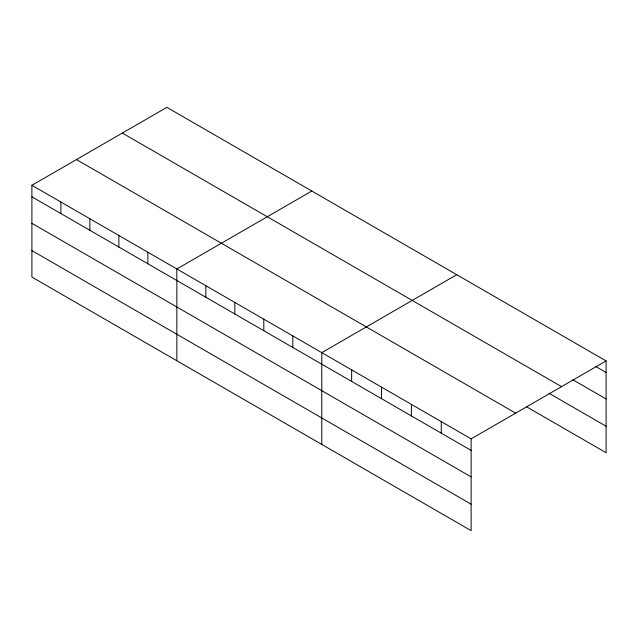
<?xml version="1.0" encoding="UTF-8"?>
<svg xmlns="http://www.w3.org/2000/svg" width="638" height="638" viewBox="0 0 638 638"><rect width="100%" height="100%" fill="white"/><g stroke="black" fill="none" stroke-linecap="round" stroke-linejoin="round"><path stroke-width="0.96" d="M471.123 476.889L471.123 438.864L31.9 185.283L31.9 277.067L471.123 530.649L471.123 476.889L31.9 223.308M526.741 406.9L606.1 452.717L606.1 360.933L166.877 107.351L31.9 185.283M311.822 191.033L176.846 268.965L176.846 360.749M456.768 274.715L321.783 352.647L321.783 444.431M471.123 438.864L606.1 360.933M595.86 366.563L606.1 372.48M572.82 379.746L606.1 398.957M122.337 133.071L561.56 386.652M548.927 393.231L606.1 426.24M76.44 159.564L515.663 413.145M31.9 196.823L471.123 450.412M31.9 250.59L471.123 504.172M441.257 421.622L441.257 433.162M411.382 404.372L411.382 415.92M381.516 387.13L381.516 398.678M351.65 369.888L351.65 381.436M292.794 335.907L292.794 347.455M263.805 319.175L263.805 330.715M234.816 302.436L234.816 313.984M205.835 285.696L205.835 297.244M147.857 252.225L147.857 263.773M118.867 235.494L118.867 247.034M89.878 218.754L89.878 230.302M60.889 202.015L60.889 213.563"/></g></svg>
